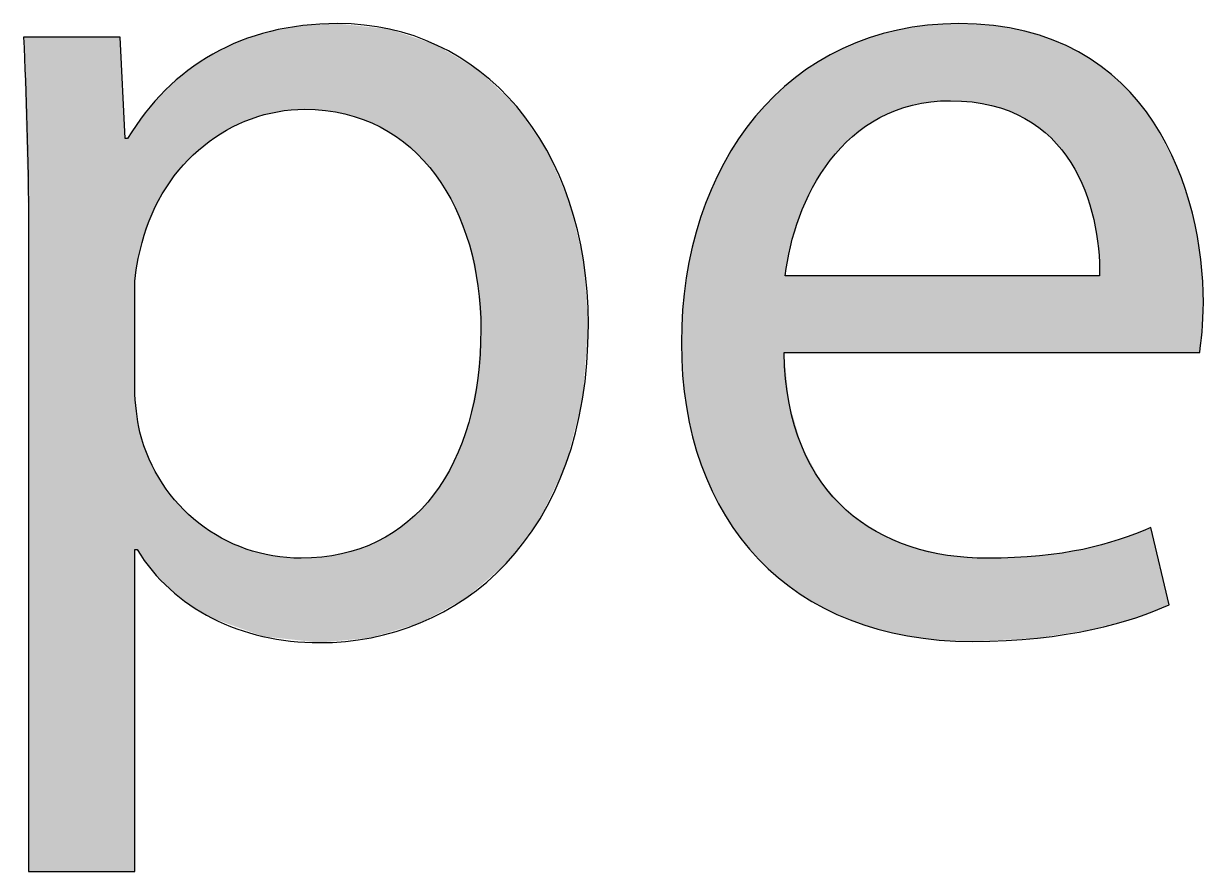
# Model space of a CAD drawing. Extents: x -102 to 434, y -1398 to -13.
# Drawn here: x -95.91 to -85.3, y -174.13 to -166.51 of the extents above; entities that cross this region are included whole.
import ezdxf

# ---------------------------------------------------------------- set-up
doc = ezdxf.new("R2010")
doc.units = 0
doc.layers.add('LAYER_1', color=7, linetype='CONTINUOUS')

# ---------------------------------------------------------------- blocks, each defined once
blk = doc.blocks.new('*U22')
at = {"layer": 'LAYER_1', "color": 250}
for points in [[(-93.399, -167.284), (-93.414, -166.534), (-93.399, -166.531)], [(-93.381, -167.283), (-93.399, -166.531), (-93.381, -166.53)], [(-93.249, -167.29), (-93.381, -166.53), (-93.249, -166.522)], [(-93.381, -167.283), (-93.381, -166.53), (-93.249, -167.29)], [(-93.227, -167.291), (-93.249, -166.522), (-93.227, -166.521)], [(-93.249, -167.29), (-93.249, -166.522), (-93.227, -167.291)], [(-93.195, -167.293), (-93.227, -166.521), (-93.195, -166.519)], [(-93.227, -167.291), (-93.227, -166.521), (-93.195, -167.293)], [(-93.084, -167.313), (-93.195, -166.519), (-93.084, -166.513)], [(-93.195, -167.293), (-93.195, -166.519), (-93.084, -167.313)], [(-93.084, -167.313), (-93.084, -166.513), (-93.051, -167.319)], [(-93.051, -167.319), (-93.051, -166.517), (-93.019, -167.324)], [(-93.019, -167.324), (-93.019, -166.52), (-92.885, -167.365)], [(-93.757, -167.34), (-93.862, -166.638), (-93.757, -166.605)], [(-93.691, -167.322), (-93.757, -166.605), (-93.691, -166.583)], [(-93.668, -167.316), (-93.691, -166.583), (-93.668, -166.579)], [(-93.626, -167.305), (-93.668, -166.579), (-93.626, -166.572)], [(-93.414, -167.286), (-93.626, -166.572), (-93.414, -166.534)], [(-92.885, -167.365), (-92.885, -166.534), (-92.855, -167.374)], [(-92.855, -167.374), (-92.855, -166.538), (-92.785, -167.405)], [(-92.785, -167.405), (-92.785, -166.545), (-92.73, -167.43)], [(-92.73, -167.43), (-92.73, -166.551), (-92.702, -167.442)], [(-92.702, -167.442), (-92.702, -166.554), (-92.618, -167.493)], [(-92.618, -167.493), (-92.618, -166.563), (-92.586, -167.512)], [(-92.586, -167.512), (-92.586, -166.574), (-92.561, -167.527)], [(-92.561, -167.527), (-92.561, -166.582), (-92.453, -167.61)], [(-92.453, -167.61), (-92.453, -166.619), (-92.431, -167.628)], [(-92.431, -167.628), (-92.431, -166.626), (-92.342, -167.714)], [(-94.085, -167.471), (-94.131, -166.751), (-94.085, -166.728)], [(-93.96, -167.413), (-94.085, -166.728), (-93.96, -166.669)], [(-93.908, -167.39), (-93.96, -166.669), (-93.908, -166.653)], [(-93.862, -167.368), (-93.908, -166.653), (-93.862, -166.638)], [(-92.342, -167.714), (-92.342, -166.656), (-92.332, -167.724)], [(-92.332, -167.724), (-92.332, -166.66), (-92.312, -167.743)], [(-92.312, -167.743), (-92.312, -166.667), (-92.222, -167.853)], [(-92.222, -167.853), (-92.222, -166.697), (-92.206, -167.873)], [(-92.206, -167.873), (-92.206, -166.703), (-92.189, -167.898)], [(-92.189, -167.898), (-92.189, -166.708), (-92.125, -167.994)], [(-94.29, -167.61), (-94.334, -166.87), (-94.29, -166.841)], [(-94.213, -167.558), (-94.29, -166.841), (-94.213, -166.79)], [(-94.207, -167.554), (-94.213, -166.79), (-94.207, -166.787)], [(-94.131, -167.503), (-94.207, -166.787), (-94.131, -166.751)], [(-92.125, -167.994), (-92.125, -166.748), (-92.111, -168.014)], [(-92.111, -168.014), (-92.111, -166.756), (-92.039, -168.148)], [(-92.039, -168.148), (-92.039, -166.8), (-92.029, -168.167)], [(-92.029, -168.167), (-92.029, -166.806), (-91.966, -168.331)], [(-91.966, -168.331), (-91.966, -166.844), (-91.933, -168.42)], [(-94.432, -167.745), (-94.473, -166.97), (-94.432, -166.935)], [(-94.415, -167.728), (-94.432, -166.935), (-94.415, -166.923)], [(-94.334, -167.652), (-94.415, -166.923), (-94.334, -166.87)], [(-91.933, -168.42), (-91.933, -166.865), (-91.906, -168.489)], [(-91.906, -168.489), (-91.906, -166.881), (-91.901, -168.503)], [(-91.901, -168.503), (-91.901, -166.884), (-91.825, -168.864)], [(-91.825, -168.864), (-91.825, -166.931), (-91.824, -168.871)], [(-91.824, -168.871), (-91.824, -166.932), (-91.805, -169.143)], [(-91.805, -169.143), (-91.805, -166.943), (-91.797, -169.262)], [(-94.512, -167.834), (-94.596, -167.077), (-94.512, -167.004)], [(-94.473, -167.783), (-94.512, -167.004), (-94.473, -166.97)], [(-94.662, -168.05), (-94.754, -167.246), (-94.662, -167.142)], [(-94.635, -168), (-94.662, -167.142), (-94.635, -167.112)], [(-94.629, -167.988), (-94.635, -167.112), (-94.629, -167.106)], [(-94.596, -167.945), (-94.629, -167.106), (-94.596, -167.077)], [(-94.755, -168.223), (-94.781, -167.276), (-94.755, -167.246)], [(-94.754, -168.222), (-94.755, -167.246), (-94.754, -167.246)], [(-94.844, -168.482), (-94.866, -167.388), (-94.844, -167.356)], [(-94.816, -168.402), (-94.844, -167.356), (-94.816, -167.316)], [(-94.781, -168.3), (-94.816, -167.316), (-94.781, -167.276)], [(-94.91, -174.134), (-94.976, -167.547), (-94.91, -167.451)], [(-94.896, -168.743), (-94.91, -167.451), (-94.896, -167.431)], [(-94.889, -168.675), (-94.896, -167.431), (-94.889, -167.421)], [(-94.888, -168.669), (-94.889, -167.421), (-94.888, -167.419)], [(-94.866, -168.576), (-94.888, -167.419), (-94.866, -167.388)], [(-91.797, -171.562), (-91.805, -169.389), (-91.797, -169.262)], [(-91.805, -171.568), (-91.824, -169.679), (-91.805, -169.389)], [(-91.825, -171.585), (-91.901, -170.073), (-91.825, -169.701)], [(-91.824, -171.584), (-91.825, -169.701), (-91.824, -169.679)], [(-94.888, -171.242), (-94.888, -170.049), (-94.866, -171.273)], [(-91.906, -171.655), (-91.933, -170.178), (-91.906, -170.099)], [(-91.901, -171.65), (-91.906, -170.099), (-91.901, -170.073)], [(-94.866, -171.273), (-94.866, -170.186), (-94.844, -171.304)], [(-91.933, -171.678), (-91.966, -170.28), (-91.933, -170.178)], [(-94.844, -171.304), (-94.844, -170.249), (-94.816, -171.342)], [(-94.816, -171.342), (-94.816, -170.327), (-94.781, -171.392)], [(-91.966, -171.696), (-92.029, -170.425), (-91.966, -170.28)], [(-94.781, -171.392), (-94.781, -170.427), (-94.755, -171.429)], [(-92.039, -171.735), (-92.111, -170.581), (-92.039, -170.45)], [(-92.029, -171.73), (-92.039, -170.45), (-92.029, -170.425)], [(-94.755, -171.429), (-94.755, -170.476), (-94.754, -171.43)], [(-94.754, -171.43), (-94.754, -170.477), (-94.662, -171.526)], [(-94.662, -171.526), (-94.662, -170.646), (-94.635, -171.554)], [(-92.125, -171.782), (-92.189, -170.7), (-92.125, -170.606)], [(-92.111, -171.775), (-92.125, -170.606), (-92.111, -170.581)], [(-94.635, -171.554), (-94.635, -170.681), (-94.629, -171.561)], [(-94.629, -171.561), (-94.629, -170.689), (-94.596, -171.595)], [(-94.596, -171.595), (-94.596, -170.731), (-94.512, -171.662)], [(-92.222, -171.835), (-92.312, -170.854), (-92.222, -170.748)], [(-92.206, -171.826), (-92.222, -170.748), (-92.206, -170.724)], [(-92.189, -171.817), (-92.206, -170.724), (-92.189, -170.7)], [(-94.512, -171.662), (-94.512, -170.839), (-94.473, -171.693)], [(-94.473, -171.693), (-94.473, -170.875), (-94.432, -171.724)], [(-92.332, -171.894), (-92.342, -170.886), (-92.332, -170.877)], [(-92.312, -171.884), (-92.332, -170.877), (-92.312, -170.854)], [(-94.432, -171.724), (-94.432, -170.913), (-94.415, -171.738)], [(-94.415, -171.738), (-94.415, -170.929), (-94.334, -171.786)], [(-92.431, -171.927), (-92.453, -170.99), (-92.431, -170.969)], [(-92.342, -171.9), (-92.431, -170.969), (-92.342, -170.886)], [(-94.334, -171.786), (-94.334, -171.004), (-94.29, -171.812)], [(-94.29, -171.812), (-94.29, -171.033), (-94.213, -171.858)], [(-94.213, -171.858), (-94.213, -171.084), (-94.207, -171.86)], [(-94.207, -171.86), (-94.207, -171.087), (-94.131, -171.887)], [(-92.586, -171.973), (-92.618, -171.106), (-92.586, -171.088)], [(-92.561, -171.966), (-92.586, -171.088), (-92.561, -171.069)], [(-92.453, -171.933), (-92.561, -171.069), (-92.453, -170.99)], [(-94.131, -171.887), (-94.131, -171.137), (-94.085, -171.904)], [(-94.085, -171.904), (-94.085, -171.158), (-93.96, -171.949)], [(-92.785, -172.033), (-92.855, -171.221), (-92.785, -171.192)], [(-92.73, -172.017), (-92.785, -171.192), (-92.73, -171.169)], [(-92.702, -172.008), (-92.73, -171.169), (-92.702, -171.154)], [(-92.618, -171.983), (-92.702, -171.154), (-92.618, -171.106)], [(-93.96, -171.949), (-93.96, -171.213), (-93.908, -171.967)], [(-93.908, -171.967), (-93.908, -171.236), (-93.862, -171.984)], [(-93.862, -171.984), (-93.862, -171.248), (-93.757, -172.021)], [(-93.757, -172.021), (-93.757, -171.275), (-93.691, -172.029)], [(-93.691, -172.029), (-93.691, -171.292), (-93.668, -172.031)], [(-93.668, -172.031), (-93.668, -171.298), (-93.626, -172.036)], [(-93.626, -172.036), (-93.626, -171.301), (-93.414, -172.059)], [(-93.195, -172.072), (-93.227, -171.309), (-93.195, -171.304)], [(-93.084, -172.062), (-93.195, -171.304), (-93.084, -171.286)], [(-93.051, -172.059), (-93.084, -171.286), (-93.051, -171.281)], [(-93.019, -172.056), (-93.051, -171.281), (-93.019, -171.272)], [(-92.885, -172.043), (-93.019, -171.272), (-92.885, -171.234)], [(-92.855, -172.04), (-92.885, -171.234), (-92.855, -171.221)], [(-93.399, -172.061), (-93.414, -171.319), (-93.399, -171.318)], [(-93.414, -172.059), (-93.414, -171.319), (-93.399, -172.061)], [(-93.381, -172.063), (-93.399, -171.318), (-93.381, -171.317)], [(-93.399, -172.061), (-93.399, -171.318), (-93.381, -172.063)], [(-93.249, -172.078), (-93.381, -171.317), (-93.249, -171.31)], [(-93.381, -172.063), (-93.381, -171.317), (-93.249, -172.078)], [(-93.227, -172.076), (-93.249, -171.31), (-93.227, -171.309)]]:
    blk.add_solid(points, dxfattribs=at)
at = {"layer": 'LAYER_1', "color": 250, "extrusion": (0, 0, -1)}
for points in [[(93.399, -167.284), (93.399, -166.531), (93.381, -167.283)], [(93.051, -167.319), (93.084, -166.513), (93.051, -166.517)], [(93.019, -167.324), (93.051, -166.517), (93.019, -166.52)], [(92.885, -167.365), (93.019, -166.52), (92.885, -166.534)], [(95.866, -168.372), (95.911, -166.634), (95.866, -166.634)], [(95.866, -174.134), (95.866, -166.634), (95.042, -174.134)], [(95.042, -174.134), (95.866, -166.634), (95.042, -166.634)], [(95.042, -174.134), (95.042, -166.634), (94.998, -174.134)], [(94.998, -174.134), (95.042, -166.634), (94.998, -167.547)], [(93.757, -167.34), (93.757, -166.605), (93.691, -167.322)], [(93.691, -167.322), (93.691, -166.583), (93.668, -167.316)], [(93.668, -167.316), (93.668, -166.579), (93.626, -167.305)], [(93.626, -167.305), (93.626, -166.572), (93.414, -167.286)], [(93.414, -167.286), (93.414, -166.534), (93.399, -167.284)], [(92.855, -167.374), (92.885, -166.534), (92.855, -166.538)], [(92.785, -167.405), (92.855, -166.538), (92.785, -166.545)], [(92.73, -167.43), (92.785, -166.545), (92.73, -166.551)], [(92.702, -167.442), (92.73, -166.551), (92.702, -166.554)], [(92.618, -167.493), (92.702, -166.554), (92.618, -166.563)], [(92.586, -167.512), (92.618, -166.563), (92.586, -166.574)], [(92.561, -167.527), (92.586, -166.574), (92.561, -166.582)], [(92.453, -167.61), (92.561, -166.582), (92.453, -166.619)], [(92.431, -167.628), (92.453, -166.619), (92.431, -166.626)], [(92.342, -167.714), (92.431, -166.626), (92.342, -166.656)], [(94.085, -167.471), (94.085, -166.728), (93.96, -167.413)], [(93.96, -167.413), (93.96, -166.669), (93.908, -167.39)], [(93.908, -167.39), (93.908, -166.653), (93.862, -167.368)], [(93.862, -167.368), (93.862, -166.638), (93.757, -167.34)], [(92.332, -167.724), (92.342, -166.656), (92.332, -166.66)], [(92.312, -167.743), (92.332, -166.66), (92.312, -166.667)], [(92.222, -167.853), (92.312, -166.667), (92.222, -166.697)], [(92.206, -167.873), (92.222, -166.697), (92.206, -166.703)], [(92.189, -167.898), (92.206, -166.703), (92.189, -166.708)], [(92.125, -167.994), (92.189, -166.708), (92.125, -166.748)], [(94.29, -167.61), (94.29, -166.841), (94.213, -167.558)], [(94.213, -167.558), (94.213, -166.79), (94.207, -167.554)], [(94.207, -167.554), (94.207, -166.787), (94.131, -167.503)], [(94.131, -167.503), (94.131, -166.751), (94.085, -167.471)], [(92.111, -168.014), (92.125, -166.748), (92.111, -166.756)], [(92.039, -168.148), (92.111, -166.756), (92.039, -166.8)], [(92.029, -168.167), (92.039, -166.8), (92.029, -166.806)], [(91.966, -168.331), (92.029, -166.806), (91.966, -166.844)], [(91.933, -168.42), (91.966, -166.844), (91.933, -166.865)], [(94.432, -167.745), (94.432, -166.935), (94.415, -167.728)], [(94.415, -167.728), (94.415, -166.923), (94.334, -167.652)], [(94.334, -167.652), (94.334, -166.87), (94.29, -167.61)], [(91.906, -168.489), (91.933, -166.865), (91.906, -166.881)], [(91.901, -168.503), (91.906, -166.881), (91.901, -166.884)], [(91.825, -168.864), (91.901, -166.884), (91.825, -166.931)], [(91.824, -168.871), (91.825, -166.931), (91.824, -166.932)], [(91.805, -169.143), (91.824, -166.932), (91.805, -166.943)], [(91.797, -169.262), (91.805, -166.943), (91.797, -166.95)], [(91.797, -171.562), (91.797, -166.95), (91.569, -171.366)], [(91.569, -171.366), (91.797, -166.95), (91.569, -167.169)], [(94.512, -167.834), (94.512, -167.004), (94.473, -167.783)], [(94.473, -167.783), (94.473, -166.97), (94.432, -167.745)], [(94.662, -168.05), (94.662, -167.142), (94.635, -168)], [(94.635, -168), (94.635, -167.112), (94.629, -167.988)], [(94.629, -167.988), (94.629, -167.106), (94.596, -167.945)], [(94.596, -167.945), (94.596, -167.077), (94.512, -167.834)], [(94.755, -168.223), (94.755, -167.246), (94.754, -168.222)], [(94.754, -168.222), (94.754, -167.246), (94.662, -168.05)], [(91.569, -171.366), (91.569, -167.169), (91.474, -171.241)], [(91.474, -171.241), (91.569, -167.169), (91.474, -167.259)], [(91.474, -171.241), (91.474, -167.259), (91.265, -170.964)], [(91.265, -170.964), (91.474, -167.259), (91.265, -167.564)], [(94.844, -168.482), (94.844, -167.356), (94.816, -168.402)], [(94.816, -168.402), (94.816, -167.316), (94.781, -168.3)], [(94.781, -168.3), (94.781, -167.276), (94.755, -168.223)], [(94.91, -168.878), (94.91, -167.451), (94.896, -168.743)], [(94.896, -168.743), (94.896, -167.431), (94.889, -168.675)], [(94.889, -168.675), (94.889, -167.421), (94.888, -168.669)], [(94.888, -168.669), (94.888, -167.419), (94.866, -168.576)], [(94.866, -168.576), (94.866, -167.388), (94.844, -168.482)], [(94.998, -174.134), (94.998, -167.547), (94.976, -174.134)], [(94.976, -174.134), (94.998, -167.547), (94.976, -167.547)], [(94.976, -174.134), (94.976, -167.547), (94.91, -174.134)], [(91.265, -170.964), (91.265, -167.564), (91.204, -170.836)], [(91.204, -170.836), (91.265, -167.564), (91.204, -167.652)], [(91.204, -170.836), (91.204, -167.652), (91.031, -170.472)], [(91.031, -170.472), (91.204, -167.652), (91.031, -168.044)], [(91.031, -170.472), (91.031, -168.044), (91.001, -170.354)], [(91.001, -170.354), (91.031, -168.044), (91.001, -168.114)], [(91.001, -170.354), (91.001, -168.114), (90.882, -169.891)], [(90.882, -169.891), (91.001, -168.114), (90.882, -168.603)], [(90.882, -169.891), (90.882, -168.603), (90.874, -169.783)], [(90.874, -169.783), (90.882, -168.603), (90.874, -168.638)], [(90.874, -169.783), (90.874, -168.638), (90.83, -169.218)], [(91.805, -171.568), (91.805, -169.389), (91.797, -171.562)], [(91.825, -171.585), (91.825, -169.701), (91.824, -171.584)], [(91.824, -171.584), (91.824, -169.679), (91.805, -171.568)], [(94.91, -171.242), (94.91, -169.79), (94.896, -171.242)], [(94.896, -171.242), (94.91, -169.79), (94.896, -169.997)], [(94.896, -171.242), (94.896, -169.997), (94.889, -171.242)], [(94.889, -171.242), (94.896, -169.997), (94.889, -170.04)], [(94.889, -171.242), (94.889, -170.04), (94.888, -171.242)], [(94.888, -171.242), (94.889, -170.04), (94.888, -170.049)], [(94.866, -171.273), (94.888, -170.049), (94.866, -170.186)], [(91.906, -171.655), (91.906, -170.099), (91.901, -171.65)], [(91.901, -171.65), (91.901, -170.073), (91.825, -171.585)], [(94.844, -171.304), (94.866, -170.186), (94.844, -170.249)], [(91.933, -171.678), (91.933, -170.178), (91.906, -171.655)], [(94.816, -171.342), (94.844, -170.249), (94.816, -170.327)], [(94.781, -171.392), (94.816, -170.327), (94.781, -170.427)], [(91.966, -171.696), (91.966, -170.28), (91.933, -171.678)], [(94.755, -171.429), (94.781, -170.427), (94.755, -170.476)], [(92.039, -171.735), (92.039, -170.45), (92.029, -171.73)], [(92.029, -171.73), (92.029, -170.425), (91.966, -171.696)], [(94.754, -171.43), (94.755, -170.476), (94.754, -170.477)], [(94.662, -171.526), (94.754, -170.477), (94.662, -170.646)], [(94.635, -171.554), (94.662, -170.646), (94.635, -170.681)], [(92.125, -171.782), (92.125, -170.606), (92.111, -171.775)], [(92.111, -171.775), (92.111, -170.581), (92.039, -171.735)], [(94.629, -171.561), (94.635, -170.681), (94.629, -170.689)], [(94.596, -171.595), (94.629, -170.689), (94.596, -170.731)], [(94.512, -171.662), (94.596, -170.731), (94.512, -170.839)], [(92.222, -171.835), (92.222, -170.748), (92.206, -171.826)], [(92.206, -171.826), (92.206, -170.724), (92.189, -171.817)], [(92.189, -171.817), (92.189, -170.7), (92.125, -171.782)], [(94.473, -171.693), (94.512, -170.839), (94.473, -170.875)], [(94.432, -171.724), (94.473, -170.875), (94.432, -170.913)], [(92.332, -171.894), (92.332, -170.877), (92.312, -171.884)], [(92.312, -171.884), (92.312, -170.854), (92.222, -171.835)], [(94.415, -171.738), (94.432, -170.913), (94.415, -170.929)], [(94.334, -171.786), (94.415, -170.929), (94.334, -171.004)], [(92.431, -171.927), (92.431, -170.969), (92.342, -171.9)], [(92.342, -171.9), (92.342, -170.886), (92.332, -171.894)], [(94.29, -171.812), (94.334, -171.004), (94.29, -171.033)], [(94.213, -171.858), (94.29, -171.033), (94.213, -171.084)], [(94.207, -171.86), (94.213, -171.084), (94.207, -171.087)], [(94.131, -171.887), (94.207, -171.087), (94.131, -171.137)], [(92.586, -171.973), (92.586, -171.088), (92.561, -171.966)], [(92.561, -171.966), (92.561, -171.069), (92.453, -171.933)], [(92.453, -171.933), (92.453, -170.99), (92.431, -171.927)], [(94.085, -171.904), (94.131, -171.137), (94.085, -171.158)], [(93.96, -171.949), (94.085, -171.158), (93.96, -171.213)], [(92.785, -172.033), (92.785, -171.192), (92.73, -172.017)], [(92.73, -172.017), (92.73, -171.169), (92.702, -172.008)], [(92.702, -172.008), (92.702, -171.154), (92.618, -171.983)], [(92.618, -171.983), (92.618, -171.106), (92.586, -171.973)], [(93.908, -171.967), (93.96, -171.213), (93.908, -171.236)], [(93.862, -171.984), (93.908, -171.236), (93.862, -171.248)], [(93.757, -172.021), (93.862, -171.248), (93.757, -171.275)], [(93.691, -172.029), (93.757, -171.275), (93.691, -171.292)], [(93.668, -172.031), (93.691, -171.292), (93.668, -171.298)], [(93.626, -172.036), (93.668, -171.298), (93.626, -171.301)], [(93.414, -172.059), (93.626, -171.301), (93.414, -171.319)], [(93.195, -172.072), (93.195, -171.304), (93.084, -172.062)], [(93.084, -172.062), (93.084, -171.286), (93.051, -172.059)], [(93.051, -172.059), (93.051, -171.281), (93.019, -172.056)], [(93.019, -172.056), (93.019, -171.272), (92.885, -172.043)], [(92.885, -172.043), (92.885, -171.234), (92.855, -172.04)], [(92.855, -172.04), (92.855, -171.221), (92.785, -172.033)], [(93.249, -172.078), (93.249, -171.31), (93.227, -172.076)], [(93.227, -172.076), (93.227, -171.309), (93.195, -172.072)]]:
    blk.add_solid(points, dxfattribs=at)
blk = doc.blocks.new('*U23')
at = {"layer": 'LAYER_1', "color": 250}
for points in [[(-87.78, -167.221), (-87.915, -166.549), (-87.78, -166.528)], [(-87.75, -167.216), (-87.78, -166.528), (-87.75, -166.526)], [(-87.675, -167.212), (-87.75, -166.526), (-87.675, -166.522)], [(-87.599, -167.207), (-87.675, -166.522), (-87.599, -166.518)], [(-87.573, -167.206), (-87.599, -166.518), (-87.573, -166.517)], [(-87.496, -167.21), (-87.573, -166.517), (-87.496, -166.513)], [(-87.573, -167.206), (-87.573, -166.517), (-87.496, -167.21)], [(-87.496, -167.21), (-87.496, -166.513), (-87.379, -167.217)], [(-87.379, -167.217), (-87.379, -166.52), (-87.375, -167.217)], [(-87.375, -167.217), (-87.375, -166.52), (-87.243, -167.241)], [(-87.243, -167.241), (-87.243, -166.527), (-87.202, -167.248)], [(-87.202, -167.248), (-87.202, -166.529), (-87.185, -167.254)], [(-87.185, -167.254), (-87.185, -166.53), (-87.044, -167.298)], [(-88.24, -167.377), (-88.302, -166.64), (-88.24, -166.623)], [(-88.225, -167.368), (-88.24, -166.623), (-88.225, -166.619)], [(-88.207, -167.357), (-88.225, -166.619), (-88.207, -166.614)], [(-88.067, -167.293), (-88.207, -166.614), (-88.067, -166.576)], [(-88.049, -167.288), (-88.067, -166.576), (-88.049, -166.57)], [(-87.958, -167.259), (-88.049, -166.57), (-87.958, -166.556)], [(-87.934, -167.252), (-87.958, -166.556), (-87.934, -166.552)], [(-87.915, -167.246), (-87.934, -166.552), (-87.915, -166.549)], [(-87.044, -167.298), (-87.044, -166.555), (-86.903, -167.365)], [(-86.903, -167.365), (-86.903, -166.581), (-86.903, -167.365)], [(-86.903, -167.365), (-86.903, -166.581), (-86.789, -167.439)], [(-86.789, -167.439), (-86.789, -166.616), (-86.777, -167.447)], [(-86.777, -167.447), (-86.777, -166.62), (-86.772, -167.451)], [(-86.772, -167.451), (-86.772, -166.622), (-86.667, -167.541)], [(-88.54, -167.611), (-88.559, -166.746), (-88.54, -166.736)], [(-88.511, -167.583), (-88.54, -166.736), (-88.511, -166.724)], [(-88.475, -167.549), (-88.511, -166.724), (-88.475, -166.71)], [(-88.453, -167.527), (-88.475, -166.71), (-88.453, -166.701)], [(-88.336, -167.435), (-88.453, -166.701), (-88.336, -166.654)], [(-88.302, -167.415), (-88.336, -166.654), (-88.302, -166.64)], [(-86.667, -167.541), (-86.667, -166.654), (-86.648, -167.562)], [(-86.648, -167.562), (-86.648, -166.661), (-86.572, -167.647)], [(-86.572, -167.647), (-86.572, -166.696), (-86.49, -167.761)], [(-86.49, -167.761), (-86.49, -166.734), (-86.421, -167.883)], [(-88.738, -167.86), (-88.762, -166.855), (-88.738, -166.842)], [(-88.737, -167.858), (-88.738, -166.842), (-88.737, -166.842)], [(-88.708, -167.818), (-88.737, -166.842), (-88.708, -166.826)], [(-88.654, -167.741), (-88.708, -166.826), (-88.654, -166.797)], [(-88.559, -167.629), (-88.654, -166.797), (-88.559, -166.746)], [(-86.421, -167.883), (-86.421, -166.766), (-86.419, -167.887)], [(-86.419, -167.887), (-86.419, -166.767), (-86.383, -167.969)], [(-86.383, -167.969), (-86.383, -166.791), (-86.364, -168.01)], [(-86.364, -168.01), (-86.364, -166.803), (-86.3, -168.218)], [(-86.3, -168.218), (-86.3, -166.844), (-86.283, -168.273)], [(-88.812, -167.986), (-88.91, -166.958), (-88.812, -166.89)], [(-88.762, -167.901), (-88.812, -166.89), (-88.762, -166.855)], [(-86.283, -168.273), (-86.283, -166.854), (-86.241, -168.534)], [(-86.241, -168.534), (-86.241, -166.881), (-86.231, -168.779)], [(-89.024, -168.585), (-89.058, -167.077), (-89.024, -167.047)], [(-89.012, -168.518), (-89.024, -167.047), (-89.012, -167.037)], [(-88.967, -168.371), (-89.012, -167.037), (-88.967, -166.998)], [(-88.931, -168.25), (-88.967, -166.998), (-88.931, -166.972)], [(-88.923, -168.233), (-88.931, -166.972), (-88.923, -166.967)], [(-88.91, -168.204), (-88.923, -166.967), (-88.91, -166.958)], [(-89.155, -171.461), (-89.298, -167.316), (-89.155, -167.162)], [(-89.12, -171.494), (-89.155, -167.162), (-89.12, -167.131)], [(-89.155, -171.461), (-89.155, -167.162), (-89.12, -171.494)], [(-89.069, -171.532), (-89.12, -167.131), (-89.069, -167.086)], [(-89.12, -171.494), (-89.12, -167.131), (-89.069, -171.532)], [(-89.058, -169.471), (-89.069, -167.086), (-89.058, -167.077)], [(-89.326, -171.295), (-89.457, -167.521), (-89.326, -167.346)], [(-89.298, -171.327), (-89.326, -167.346), (-89.298, -167.316)], [(-89.326, -171.295), (-89.326, -167.346), (-89.298, -171.327)], [(-89.298, -171.327), (-89.298, -167.316), (-89.155, -171.461)], [(-89.478, -171.111), (-89.597, -167.745), (-89.478, -167.549)], [(-89.457, -171.142), (-89.478, -167.549), (-89.457, -167.521)], [(-89.478, -171.111), (-89.478, -167.549), (-89.457, -171.142)], [(-89.457, -171.142), (-89.457, -167.521), (-89.326, -171.295)], [(-89.612, -170.91), (-89.716, -167.985), (-89.612, -167.77)], [(-89.597, -170.938), (-89.612, -167.77), (-89.597, -167.745)], [(-89.612, -170.91), (-89.612, -167.77), (-89.597, -170.938)], [(-89.597, -170.938), (-89.597, -167.745), (-89.478, -171.111)], [(-89.726, -170.692), (-89.814, -168.24), (-89.726, -168.006)], [(-89.716, -170.717), (-89.726, -168.006), (-89.716, -167.985)], [(-89.726, -170.692), (-89.726, -168.006), (-89.716, -170.717)], [(-89.716, -170.717), (-89.716, -167.985), (-89.612, -170.91)], [(-89.821, -170.459), (-89.891, -168.509), (-89.821, -168.258)], [(-89.814, -170.48), (-89.821, -168.258), (-89.814, -168.24)], [(-89.821, -170.459), (-89.821, -168.258), (-89.814, -170.48)], [(-89.814, -170.48), (-89.814, -168.24), (-89.726, -170.692)], [(-89.895, -170.21), (-89.947, -168.791), (-89.895, -168.522)], [(-89.891, -170.227), (-89.895, -168.522), (-89.891, -168.509)], [(-89.895, -170.21), (-89.895, -168.522), (-89.891, -170.227)], [(-89.891, -170.227), (-89.891, -168.509), (-89.821, -170.459)], [(-89.949, -169.947), (-89.981, -169.083), (-89.949, -168.799)], [(-89.947, -169.96), (-89.949, -168.799), (-89.947, -168.791)], [(-89.949, -169.947), (-89.949, -168.799), (-89.947, -169.96)], [(-89.947, -169.96), (-89.947, -168.791), (-89.895, -170.21)], [(-89.982, -169.668), (-89.993, -169.383), (-89.982, -169.087)], [(-89.981, -169.678), (-89.982, -169.087), (-89.981, -169.083)], [(-89.982, -169.668), (-89.982, -169.087), (-89.981, -169.678)], [(-89.981, -169.678), (-89.981, -169.083), (-89.949, -169.947)], [(-89.069, -171.532), (-89.069, -169.471), (-89.058, -171.541)], [(-89.058, -171.541), (-89.058, -169.583), (-89.024, -171.566)], [(-89.024, -171.566), (-89.024, -169.926), (-89.012, -171.575)], [(-89.012, -171.575), (-89.012, -169.966), (-88.967, -171.608)], [(-88.967, -171.608), (-88.967, -170.118), (-88.931, -171.635)], [(-88.931, -171.635), (-88.931, -170.242), (-88.923, -171.641)], [(-88.923, -171.641), (-88.923, -170.267), (-88.91, -171.649)], [(-88.91, -171.649), (-88.91, -170.312), (-88.812, -171.707)], [(-88.812, -171.707), (-88.812, -170.492), (-88.762, -171.736)], [(-88.762, -171.736), (-88.762, -170.584), (-88.738, -171.75)], [(-88.738, -171.75), (-88.738, -170.628), (-88.737, -171.751)], [(-88.737, -171.751), (-88.737, -170.631), (-88.708, -171.768)], [(-88.708, -171.768), (-88.708, -170.663), (-88.654, -171.793)], [(-88.654, -171.793), (-88.654, -170.725), (-88.559, -171.836)], [(-88.559, -171.836), (-88.559, -170.832), (-88.54, -171.844)], [(-88.54, -171.844), (-88.54, -170.852), (-88.511, -171.857)], [(-88.511, -171.857), (-88.511, -170.886), (-88.475, -171.873)], [(-88.475, -171.873), (-88.475, -170.911), (-88.453, -171.881)], [(-88.453, -171.881), (-88.453, -170.927), (-88.336, -171.92)], [(-88.336, -171.92), (-88.336, -171.011), (-88.302, -171.931)], [(-88.302, -171.931), (-88.302, -171.035), (-88.24, -171.952)], [(-88.24, -171.952), (-88.24, -171.079), (-88.225, -171.957)], [(-88.225, -171.957), (-88.225, -171.086), (-88.207, -171.961)], [(-88.207, -171.961), (-88.207, -171.094), (-88.067, -171.993)], [(-85.88, -171.843), (-85.906, -171.095), (-85.88, -171.086)], [(-85.77, -171.801), (-85.88, -171.086), (-85.77, -171.044)], [(-88.067, -171.993), (-88.067, -171.156), (-88.049, -171.997)], [(-88.049, -171.997), (-88.049, -171.164), (-87.958, -172.017)], [(-86.231, -171.941), (-86.241, -171.201), (-86.231, -171.199)], [(-86.216, -171.937), (-86.231, -171.199), (-86.216, -171.195)], [(-86.056, -171.894), (-86.216, -171.195), (-86.056, -171.152)], [(-86.037, -171.889), (-86.056, -171.152), (-86.037, -171.145)], [(-85.906, -171.853), (-86.037, -171.145), (-85.906, -171.095)], [(-87.958, -172.017), (-87.958, -171.204), (-87.934, -172.02)], [(-87.934, -172.02), (-87.934, -171.214), (-87.915, -172.023)], [(-87.915, -172.023), (-87.915, -171.219), (-87.78, -172.04)], [(-87.78, -172.04), (-87.78, -171.251), (-87.75, -172.044)], [(-87.75, -172.044), (-87.75, -171.257), (-87.675, -172.054)], [(-87.675, -172.054), (-87.675, -171.275), (-87.599, -172.057)], [(-87.599, -172.057), (-87.599, -171.293), (-87.573, -172.058)], [(-87.573, -172.058), (-87.573, -171.295), (-87.496, -172.062)], [(-87.496, -172.062), (-87.496, -171.301), (-87.379, -172.067)], [(-86.903, -172.043), (-87.044, -171.31), (-86.903, -171.304)], [(-86.789, -172.037), (-86.903, -171.304), (-86.789, -171.298)], [(-86.903, -172.043), (-86.903, -171.304), (-86.903, -171.304)], [(-86.777, -172.035), (-86.789, -171.298), (-86.777, -171.298)], [(-86.772, -172.034), (-86.777, -171.298), (-86.772, -171.298)], [(-86.667, -172.018), (-86.772, -171.298), (-86.667, -171.282)], [(-86.648, -172.014), (-86.667, -171.282), (-86.648, -171.279)], [(-86.572, -172.002), (-86.648, -171.279), (-86.572, -171.268)], [(-86.49, -171.989), (-86.572, -171.268), (-86.49, -171.255)], [(-86.421, -171.979), (-86.49, -171.255), (-86.421, -171.245)], [(-86.419, -171.978), (-86.421, -171.245), (-86.419, -171.245)], [(-86.383, -171.973), (-86.419, -171.245), (-86.383, -171.239)], [(-86.364, -171.97), (-86.383, -171.239), (-86.364, -171.234)], [(-86.3, -171.959), (-86.364, -171.234), (-86.3, -171.217)], [(-86.283, -171.955), (-86.3, -171.217), (-86.283, -171.213)], [(-86.241, -171.944), (-86.283, -171.213), (-86.241, -171.201)], [(-87.379, -172.067), (-87.379, -171.309), (-87.375, -172.067)], [(-87.202, -172.058), (-87.243, -171.319), (-87.202, -171.317)], [(-87.185, -172.057), (-87.202, -171.317), (-87.185, -171.316)], [(-87.044, -172.05), (-87.185, -171.316), (-87.044, -171.31)]]:
    blk.add_solid(points, dxfattribs=at)
at = {"layer": 'LAYER_1', "color": 250, "extrusion": (0, 0, -1)}
for points in [[(87.78, -167.221), (87.78, -166.528), (87.75, -167.216)], [(87.75, -167.216), (87.75, -166.526), (87.675, -167.212)], [(87.675, -167.212), (87.675, -166.522), (87.599, -167.207)], [(87.599, -167.207), (87.599, -166.518), (87.573, -167.206)], [(87.379, -167.217), (87.496, -166.513), (87.379, -166.52)], [(87.375, -167.217), (87.379, -166.52), (87.375, -166.52)], [(87.243, -167.241), (87.375, -166.52), (87.243, -166.527)], [(87.202, -167.248), (87.243, -166.527), (87.202, -166.529)], [(87.185, -167.254), (87.202, -166.529), (87.185, -166.53)], [(87.044, -167.298), (87.185, -166.53), (87.044, -166.555)], [(88.24, -167.377), (88.24, -166.623), (88.225, -167.368)], [(88.225, -167.368), (88.225, -166.619), (88.207, -167.357)], [(88.207, -167.357), (88.207, -166.614), (88.067, -167.293)], [(88.067, -167.293), (88.067, -166.576), (88.049, -167.288)], [(88.049, -167.288), (88.049, -166.57), (87.958, -167.259)], [(87.958, -167.259), (87.958, -166.556), (87.934, -167.252)], [(87.934, -167.252), (87.934, -166.552), (87.915, -167.246)], [(87.915, -167.246), (87.915, -166.549), (87.78, -167.221)], [(86.903, -167.365), (87.044, -166.555), (86.903, -166.581)], [(86.903, -167.365), (86.903, -166.581), (86.903, -166.581)], [(86.789, -167.439), (86.903, -166.581), (86.789, -166.616)], [(86.777, -167.447), (86.789, -166.616), (86.777, -166.62)], [(86.772, -167.451), (86.777, -166.62), (86.772, -166.622)], [(86.667, -167.541), (86.772, -166.622), (86.667, -166.654)], [(88.54, -167.611), (88.54, -166.736), (88.511, -167.583)], [(88.511, -167.583), (88.511, -166.724), (88.475, -167.549)], [(88.475, -167.549), (88.475, -166.71), (88.453, -167.527)], [(88.453, -167.527), (88.453, -166.701), (88.336, -167.435)], [(88.336, -167.435), (88.336, -166.654), (88.302, -167.415)], [(88.302, -167.415), (88.302, -166.64), (88.24, -167.377)], [(86.648, -167.562), (86.667, -166.654), (86.648, -166.661)], [(86.572, -167.647), (86.648, -166.661), (86.572, -166.696)], [(86.49, -167.761), (86.572, -166.696), (86.49, -166.734)], [(86.421, -167.883), (86.49, -166.734), (86.421, -166.766)], [(88.738, -167.86), (88.738, -166.842), (88.737, -167.858)], [(88.737, -167.858), (88.737, -166.842), (88.708, -167.818)], [(88.708, -167.818), (88.708, -166.826), (88.654, -167.741)], [(88.654, -167.741), (88.654, -166.797), (88.559, -167.629)], [(88.559, -167.629), (88.559, -166.746), (88.54, -167.611)], [(86.419, -167.887), (86.421, -166.766), (86.419, -166.767)], [(86.383, -167.969), (86.419, -166.767), (86.383, -166.791)], [(86.364, -168.01), (86.383, -166.791), (86.364, -166.803)], [(86.3, -168.218), (86.364, -166.803), (86.3, -166.844)], [(86.283, -168.273), (86.3, -166.844), (86.283, -166.854)], [(88.812, -167.986), (88.812, -166.89), (88.762, -167.901)], [(88.762, -167.901), (88.762, -166.855), (88.738, -167.86)], [(86.241, -168.534), (86.283, -166.854), (86.241, -166.881)], [(86.231, -168.779), (86.241, -166.881), (86.231, -166.888)], [(86.231, -169.471), (86.231, -166.888), (86.216, -169.471)], [(86.216, -169.471), (86.231, -166.888), (86.216, -166.897)], [(86.216, -169.471), (86.216, -166.897), (86.056, -169.471)], [(86.056, -169.471), (86.216, -166.897), (86.056, -167.032)], [(89.024, -168.585), (89.024, -167.047), (89.012, -168.518)], [(89.012, -168.518), (89.012, -167.037), (88.967, -168.371)], [(88.967, -168.371), (88.967, -166.998), (88.931, -168.25)], [(88.931, -168.25), (88.931, -166.972), (88.923, -168.233)], [(88.923, -168.233), (88.923, -166.967), (88.91, -168.204)], [(88.91, -168.204), (88.91, -166.958), (88.812, -167.986)], [(86.056, -169.471), (86.056, -167.032), (86.037, -169.471)], [(86.037, -169.471), (86.056, -167.032), (86.037, -167.048)], [(86.037, -169.471), (86.037, -167.048), (85.906, -169.471)], [(85.906, -169.471), (86.037, -167.048), (85.906, -167.189)], [(89.069, -169.471), (89.069, -167.086), (89.058, -169.471)], [(89.058, -168.779), (89.058, -167.077), (89.024, -168.585)], [(85.906, -169.471), (85.906, -167.189), (85.88, -169.471)], [(85.88, -169.471), (85.906, -167.189), (85.88, -167.217)], [(85.88, -169.471), (85.88, -167.217), (85.77, -169.471)], [(85.77, -169.471), (85.88, -167.217), (85.77, -167.366)], [(85.77, -169.471), (85.77, -167.366), (85.745, -169.471)], [(85.745, -169.471), (85.77, -167.366), (85.745, -167.4)], [(85.745, -169.471), (85.745, -167.4), (85.605, -169.471)], [(85.605, -169.471), (85.745, -167.4), (85.605, -167.665)], [(85.605, -169.471), (85.605, -167.665), (85.535, -169.471)], [(85.535, -169.471), (85.605, -167.665), (85.535, -167.797)], [(85.535, -169.471), (85.535, -167.797), (85.396, -169.471)], [(85.396, -169.471), (85.535, -167.797), (85.396, -168.216)], [(85.396, -169.471), (85.396, -168.216), (85.33, -169.471)], [(85.33, -169.471), (85.396, -168.216), (85.33, -168.579)], [(85.33, -169.471), (85.33, -168.579), (85.32, -169.339)], [(85.32, -169.339), (85.33, -168.579), (85.32, -168.632)], [(85.32, -169.339), (85.32, -168.632), (85.297, -169.021)], [(89.058, -169.471), (89.058, -168.779), (89.024, -169.471)], [(89.024, -169.471), (89.058, -168.779), (89.024, -168.779)], [(89.024, -169.471), (89.024, -168.779), (89.012, -169.471)], [(89.012, -169.471), (89.024, -168.779), (89.012, -168.779)], [(89.012, -169.471), (89.012, -168.779), (88.967, -169.471)], [(88.967, -169.471), (89.012, -168.779), (88.967, -168.779)], [(88.967, -169.471), (88.967, -168.779), (88.931, -169.471)], [(88.931, -169.471), (88.967, -168.779), (88.931, -168.779)], [(88.931, -169.471), (88.931, -168.779), (88.923, -169.471)], [(88.923, -169.471), (88.931, -168.779), (88.923, -168.779)], [(88.923, -169.471), (88.923, -168.779), (88.91, -169.471)], [(88.91, -169.471), (88.923, -168.779), (88.91, -168.779)], [(88.91, -169.471), (88.91, -168.779), (88.812, -169.471)], [(88.812, -169.471), (88.91, -168.779), (88.812, -168.779)], [(88.812, -169.471), (88.812, -168.779), (88.762, -169.471)], [(88.762, -169.471), (88.812, -168.779), (88.762, -168.779)], [(88.762, -169.471), (88.762, -168.779), (88.738, -169.471)], [(88.738, -169.471), (88.762, -168.779), (88.738, -168.779)], [(88.738, -169.471), (88.738, -168.779), (88.737, -169.471)], [(88.737, -169.471), (88.738, -168.779), (88.737, -168.779)], [(88.737, -169.471), (88.737, -168.779), (88.708, -169.471)], [(88.708, -169.471), (88.737, -168.779), (88.708, -168.779)], [(88.708, -169.471), (88.708, -168.779), (88.654, -169.471)], [(88.654, -169.471), (88.708, -168.779), (88.654, -168.779)], [(88.654, -169.471), (88.654, -168.779), (88.559, -169.471)], [(88.559, -169.471), (88.654, -168.779), (88.559, -168.779)], [(88.559, -169.471), (88.559, -168.779), (88.54, -169.471)], [(88.54, -169.471), (88.559, -168.779), (88.54, -168.779)], [(88.54, -169.471), (88.54, -168.779), (88.511, -169.471)], [(88.511, -169.471), (88.54, -168.779), (88.511, -168.779)], [(88.511, -169.471), (88.511, -168.779), (88.475, -169.471)], [(88.475, -169.471), (88.511, -168.779), (88.475, -168.779)], [(88.475, -169.471), (88.475, -168.779), (88.453, -169.471)], [(88.453, -169.471), (88.475, -168.779), (88.453, -168.779)], [(88.453, -169.471), (88.453, -168.779), (88.336, -169.471)], [(88.336, -169.471), (88.453, -168.779), (88.336, -168.779)], [(88.336, -169.471), (88.336, -168.779), (88.302, -169.471)], [(88.302, -169.471), (88.336, -168.779), (88.302, -168.779)], [(88.302, -169.471), (88.302, -168.779), (88.24, -169.471)], [(88.24, -169.471), (88.302, -168.779), (88.24, -168.779)], [(88.24, -169.471), (88.24, -168.779), (88.225, -169.471)], [(88.225, -169.471), (88.24, -168.779), (88.225, -168.779)], [(88.225, -169.471), (88.225, -168.779), (88.207, -169.471)], [(88.207, -169.471), (88.225, -168.779), (88.207, -168.779)], [(88.207, -169.471), (88.207, -168.779), (88.067, -169.471)], [(88.067, -169.471), (88.207, -168.779), (88.067, -168.779)], [(88.067, -169.471), (88.067, -168.779), (88.049, -169.471)], [(88.049, -169.471), (88.067, -168.779), (88.049, -168.779)], [(88.049, -169.471), (88.049, -168.779), (87.958, -169.471)], [(87.958, -169.471), (88.049, -168.779), (87.958, -168.779)], [(87.958, -169.471), (87.958, -168.779), (87.934, -169.471)], [(87.934, -169.471), (87.958, -168.779), (87.934, -168.779)], [(87.934, -169.471), (87.934, -168.779), (87.915, -169.471)], [(87.915, -169.471), (87.934, -168.779), (87.915, -168.779)], [(87.915, -169.471), (87.915, -168.779), (87.78, -169.471)], [(87.78, -169.471), (87.915, -168.779), (87.78, -168.779)], [(87.78, -169.471), (87.78, -168.779), (87.75, -169.471)], [(87.75, -169.471), (87.78, -168.779), (87.75, -168.779)], [(87.75, -169.471), (87.75, -168.779), (87.675, -169.471)], [(87.675, -169.471), (87.75, -168.779), (87.675, -168.779)], [(87.675, -169.471), (87.675, -168.779), (87.599, -169.471)], [(87.599, -169.471), (87.675, -168.779), (87.599, -168.779)], [(87.599, -169.471), (87.599, -168.779), (87.573, -169.471)], [(87.573, -169.471), (87.599, -168.779), (87.573, -168.779)], [(87.573, -169.471), (87.573, -168.779), (87.496, -169.471)], [(87.496, -169.471), (87.573, -168.779), (87.496, -168.779)], [(87.496, -169.471), (87.496, -168.779), (87.379, -169.471)], [(87.379, -169.471), (87.496, -168.779), (87.379, -168.779)], [(87.379, -169.471), (87.379, -168.779), (87.375, -169.471)], [(87.375, -169.471), (87.379, -168.779), (87.375, -168.779)], [(87.375, -169.471), (87.375, -168.779), (87.243, -169.471)], [(87.243, -169.471), (87.375, -168.779), (87.243, -168.779)], [(87.243, -169.471), (87.243, -168.779), (87.202, -169.471)], [(87.202, -169.471), (87.243, -168.779), (87.202, -168.779)], [(87.202, -169.471), (87.202, -168.779), (87.185, -169.471)], [(87.185, -169.471), (87.202, -168.779), (87.185, -168.779)], [(87.185, -169.471), (87.185, -168.779), (87.044, -169.471)], [(87.044, -169.471), (87.185, -168.779), (87.044, -168.779)], [(87.044, -169.471), (87.044, -168.779), (86.903, -169.471)], [(86.903, -169.471), (87.044, -168.779), (86.903, -168.779)], [(86.903, -169.471), (86.903, -168.779), (86.903, -169.471)], [(86.903, -169.471), (86.903, -168.779), (86.903, -168.779)], [(86.903, -169.471), (86.903, -168.779), (86.789, -169.471)], [(86.789, -169.471), (86.903, -168.779), (86.789, -168.779)], [(86.789, -169.471), (86.789, -168.779), (86.777, -169.471)], [(86.777, -169.471), (86.789, -168.779), (86.777, -168.779)], [(86.777, -169.471), (86.777, -168.779), (86.772, -169.471)], [(86.772, -169.471), (86.777, -168.779), (86.772, -168.779)], [(86.772, -169.471), (86.772, -168.779), (86.667, -169.471)], [(86.667, -169.471), (86.772, -168.779), (86.667, -168.779)], [(86.667, -169.471), (86.667, -168.779), (86.648, -169.471)], [(86.648, -169.471), (86.667, -168.779), (86.648, -168.779)], [(86.648, -169.471), (86.648, -168.779), (86.572, -169.471)], [(86.572, -169.471), (86.648, -168.779), (86.572, -168.779)], [(86.572, -169.471), (86.572, -168.779), (86.49, -169.471)], [(86.49, -169.471), (86.572, -168.779), (86.49, -168.779)], [(86.49, -169.471), (86.49, -168.779), (86.421, -169.471)], [(86.421, -169.471), (86.49, -168.779), (86.421, -168.779)], [(86.421, -169.471), (86.421, -168.779), (86.419, -169.471)], [(86.419, -169.471), (86.421, -168.779), (86.419, -168.779)], [(86.419, -169.471), (86.419, -168.779), (86.383, -169.471)], [(86.383, -169.471), (86.419, -168.779), (86.383, -168.779)], [(86.383, -169.471), (86.383, -168.779), (86.364, -169.471)], [(86.364, -169.471), (86.383, -168.779), (86.364, -168.779)], [(86.364, -169.471), (86.364, -168.779), (86.3, -169.471)], [(86.3, -169.471), (86.364, -168.779), (86.3, -168.779)], [(86.3, -169.471), (86.3, -168.779), (86.283, -169.471)], [(86.283, -169.471), (86.3, -168.779), (86.283, -168.779)], [(86.283, -169.471), (86.283, -168.779), (86.241, -169.471)], [(86.241, -169.471), (86.283, -168.779), (86.241, -168.779)], [(86.241, -169.471), (86.241, -168.779), (86.231, -169.471)], [(86.231, -169.471), (86.241, -168.779), (86.231, -168.779)], [(89.058, -171.541), (89.069, -169.471), (89.058, -169.583)], [(89.024, -171.566), (89.058, -169.583), (89.024, -169.926)], [(89.012, -171.575), (89.024, -169.926), (89.012, -169.966)], [(88.967, -171.608), (89.012, -169.966), (88.967, -170.118)], [(88.931, -171.635), (88.967, -170.118), (88.931, -170.242)], [(88.923, -171.641), (88.931, -170.242), (88.923, -170.267)], [(88.91, -171.649), (88.923, -170.267), (88.91, -170.312)], [(88.812, -171.707), (88.91, -170.312), (88.812, -170.492)], [(88.762, -171.736), (88.812, -170.492), (88.762, -170.584)], [(88.738, -171.75), (88.762, -170.584), (88.738, -170.628)], [(88.737, -171.751), (88.738, -170.628), (88.737, -170.631)], [(88.708, -171.768), (88.737, -170.631), (88.708, -170.663)], [(88.654, -171.793), (88.708, -170.663), (88.654, -170.725)], [(88.559, -171.836), (88.654, -170.725), (88.559, -170.832)], [(88.54, -171.844), (88.559, -170.832), (88.54, -170.852)], [(88.511, -171.857), (88.54, -170.852), (88.511, -170.886)], [(88.475, -171.873), (88.511, -170.886), (88.475, -170.911)], [(88.453, -171.881), (88.475, -170.911), (88.453, -170.927)], [(88.336, -171.92), (88.453, -170.927), (88.336, -171.011)], [(88.302, -171.931), (88.336, -171.011), (88.302, -171.035)], [(88.24, -171.952), (88.302, -171.035), (88.24, -171.079)], [(88.225, -171.957), (88.24, -171.079), (88.225, -171.086)], [(88.207, -171.961), (88.225, -171.086), (88.207, -171.094)], [(88.067, -171.993), (88.207, -171.094), (88.067, -171.156)], [(85.88, -171.843), (85.88, -171.086), (85.77, -171.801)], [(85.77, -171.801), (85.77, -171.044), (85.745, -171.791)], [(85.745, -171.791), (85.77, -171.044), (85.745, -171.148)], [(88.049, -171.997), (88.067, -171.156), (88.049, -171.164)], [(87.958, -172.017), (88.049, -171.164), (87.958, -171.204)], [(86.231, -171.941), (86.231, -171.199), (86.216, -171.937)], [(86.216, -171.937), (86.216, -171.195), (86.056, -171.894)], [(86.056, -171.894), (86.056, -171.152), (86.037, -171.889)], [(86.037, -171.889), (86.037, -171.145), (85.906, -171.853)], [(85.906, -171.853), (85.906, -171.095), (85.88, -171.843)], [(85.745, -171.791), (85.745, -171.148), (85.605, -171.737)], [(87.934, -172.02), (87.958, -171.204), (87.934, -171.214)], [(87.915, -172.023), (87.934, -171.214), (87.915, -171.219)], [(87.78, -172.04), (87.915, -171.219), (87.78, -171.251)], [(87.75, -172.044), (87.78, -171.251), (87.75, -171.257)], [(87.675, -172.054), (87.75, -171.257), (87.675, -171.275)], [(87.599, -172.057), (87.675, -171.275), (87.599, -171.293)], [(87.573, -172.058), (87.599, -171.293), (87.573, -171.295)], [(87.496, -172.062), (87.573, -171.295), (87.496, -171.301)], [(87.379, -172.067), (87.496, -171.301), (87.379, -171.309)], [(86.903, -172.043), (86.903, -171.304), (86.903, -172.043)], [(86.903, -172.043), (86.903, -171.304), (86.789, -172.037)], [(86.789, -172.037), (86.789, -171.298), (86.777, -172.035)], [(86.777, -172.035), (86.777, -171.298), (86.772, -172.034)], [(86.772, -172.034), (86.772, -171.298), (86.667, -172.018)], [(86.667, -172.018), (86.667, -171.282), (86.648, -172.014)], [(86.648, -172.014), (86.648, -171.279), (86.572, -172.002)], [(86.572, -172.002), (86.572, -171.268), (86.49, -171.989)], [(86.49, -171.989), (86.49, -171.255), (86.421, -171.979)], [(86.421, -171.979), (86.421, -171.245), (86.419, -171.978)], [(86.419, -171.978), (86.419, -171.245), (86.383, -171.973)], [(86.383, -171.973), (86.383, -171.239), (86.364, -171.97)], [(86.364, -171.97), (86.364, -171.234), (86.3, -171.959)], [(86.3, -171.959), (86.3, -171.217), (86.283, -171.955)], [(86.283, -171.955), (86.283, -171.213), (86.241, -171.944)], [(86.241, -171.944), (86.241, -171.201), (86.231, -171.941)], [(87.375, -172.067), (87.379, -171.309), (87.375, -171.309)], [(87.375, -172.067), (87.375, -171.309), (87.243, -172.06)], [(87.243, -172.06), (87.375, -171.309), (87.243, -171.319)], [(87.243, -172.06), (87.243, -171.319), (87.202, -172.058)], [(87.202, -172.058), (87.202, -171.317), (87.185, -172.057)], [(87.185, -172.057), (87.185, -171.316), (87.044, -172.05)], [(87.044, -172.05), (87.044, -171.31), (86.903, -172.043)]]:
    blk.add_solid(points, dxfattribs=at)
blk = doc.blocks.new('BLOCK_3')
at = {"layer": 'LAYER_1'}
for points, knots in [([(-95.866, -168.372), (-95.866, -167.69), (-95.889, -167.14), (-95.911, -166.634), (-95.911, -166.634), (-95.042, -166.634), (-95.042, -166.634), (-95.042, -166.634), (-94.998, -167.547), (-94.998, -167.547), (-94.998, -167.547), (-94.976, -167.547), (-94.976, -167.547), (-94.58, -166.898), (-93.953, -166.513), (-93.084, -166.513), (-91.797, -166.513), (-90.83, -167.602), (-90.83, -169.218), (-90.83, -171.132), (-91.995, -172.078), (-93.249, -172.078), (-93.953, -172.078), (-94.569, -171.77), (-94.888, -171.242), (-94.888, -171.242), (-94.91, -171.242), (-94.91, -171.242), (-94.91, -171.242), (-94.91, -174.134), (-94.91, -174.134), (-94.91, -174.134), (-95.866, -174.134), (-95.866, -174.134), (-95.866, -174.134), (-95.866, -168.372), (-95.866, -168.372)], [0, 0, 0, 0, 1, 1, 1, 2, 2, 2, 3, 3, 3, 4, 4, 4, 5, 5, 5, 6, 6, 6, 7, 7, 7, 8, 8, 8, 9, 9, 9, 10, 10, 10, 11, 11, 11, 12, 12, 12, 12]), ([(-89.069, -169.471), (-89.047, -170.78), (-88.211, -171.319), (-87.243, -171.319), (-86.55, -171.319), (-86.133, -171.198), (-85.77, -171.044), (-85.77, -171.044), (-85.605, -171.737), (-85.605, -171.737), (-85.945, -171.891), (-86.528, -172.067), (-87.375, -172.067), (-89.014, -172.067), (-89.993, -170.989), (-89.993, -169.383), (-89.993, -167.778), (-89.047, -166.513), (-87.496, -166.513), (-85.759, -166.513), (-85.297, -168.042), (-85.297, -169.021), (-85.297, -169.218), (-85.319, -169.372), (-85.33, -169.471), (-85.33, -169.471), (-89.069, -169.471), (-89.069, -169.471)], [0, 0, 0, 0, 1, 1, 1, 2, 2, 2, 3, 3, 3, 4, 4, 4, 5, 5, 5, 6, 6, 6, 7, 7, 7, 8, 8, 8, 9, 9, 9, 9]), ([(-86.231, -168.779), (-86.221, -168.163), (-86.484, -167.206), (-87.573, -167.206), (-88.552, -167.206), (-88.981, -168.108), (-89.058, -168.779), (-89.058, -168.779), (-86.231, -168.779), (-86.231, -168.779)], [0, 0, 0, 0, 1, 1, 1, 2, 2, 2, 3, 3, 3, 3]), ([(-94.91, -169.79), (-94.91, -169.933), (-94.888, -170.065), (-94.866, -170.186), (-94.69, -170.857), (-94.107, -171.319), (-93.414, -171.319), (-92.391, -171.319), (-91.797, -170.483), (-91.797, -169.262), (-91.797, -168.196), (-92.358, -167.283), (-93.381, -167.283), (-94.041, -167.283), (-94.657, -167.756), (-94.844, -168.482), (-94.877, -168.603), (-94.91, -168.746), (-94.91, -168.878), (-94.91, -168.878), (-94.91, -169.79), (-94.91, -169.79)], [0, 0, 0, 0, 1, 1, 1, 2, 2, 2, 3, 3, 3, 4, 4, 4, 5, 5, 5, 6, 6, 6, 7, 7, 7, 7])]:
    blk.add_open_spline(points, degree=3, knots=knots, dxfattribs=at)
at = {"layer": 'LAYER_1', "color": 250}
for name in ['*U22', '*U23']:
    blk.add_blockref(name, (0, 0), dxfattribs=at)

msp = doc.modelspace()

# ---------------------------------------------------------------- block references
at = {"layer": 'LAYER_1'}
msp.add_blockref('BLOCK_3', (0, 0), dxfattribs=at)

doc.saveas('drawing.dxf')
